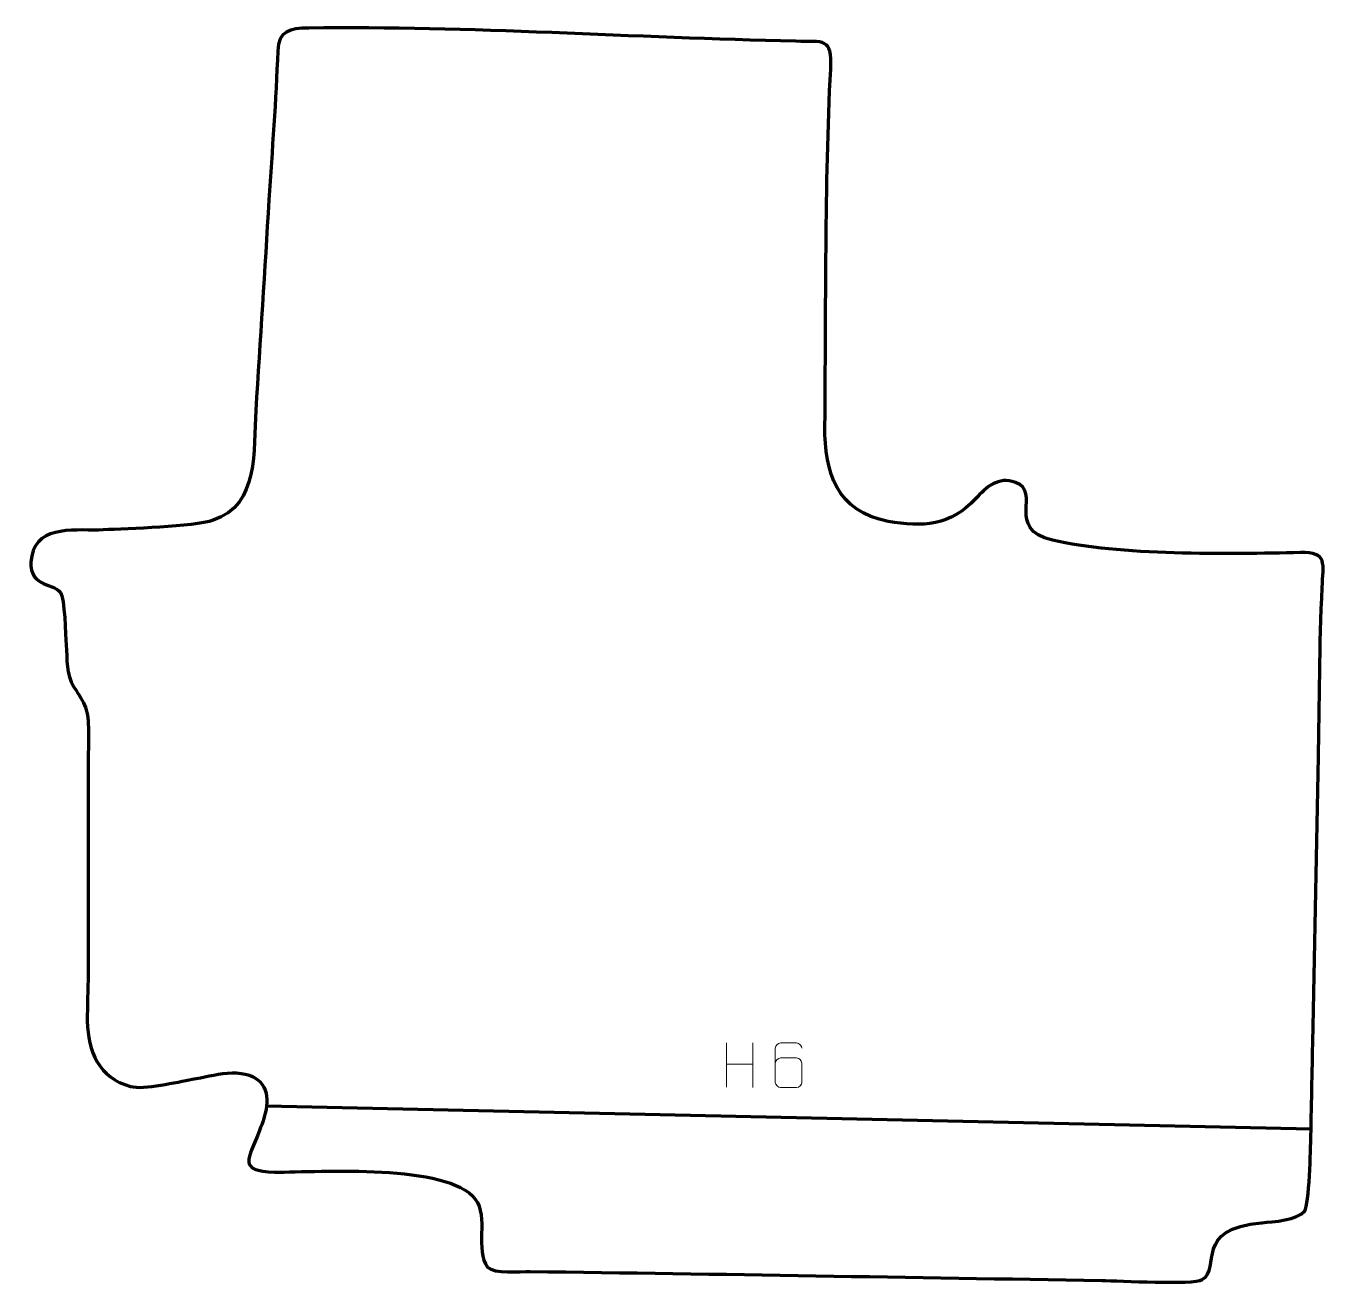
# Model space of a CAD drawing. Header units: millimetres. Extents: x -654 to 74, y 1 to 705.
import ezdxf

# ---------------------------------------------------------------- set-up
doc = ezdxf.new("R2010")
doc.units = ezdxf.units.MM
doc.header["$MEASUREMENT"] = 0
doc.layers.add('layer 2', color=7, linetype='Continuous')
doc.layers.add('layer 3', color=7, linetype='Continuous')

msp = doc.modelspace()

# ---------------------------------------------------------------- linework, layer by layer
at = {"layer": 'layer 2', "color": 142, "lineweight": 158}
msp.add_open_spline([(-519.7898, 101.0769), (-519.7898, 101.0769), (64.5954, 88.2909), (64.5954, 88.2909)], degree=3, dxfattribs=at)
at = {"layer": 'layer 3', "color": 242, "lineweight": 158}
msp.add_open_spline([(-518.4537, 608.0624), (-516.7119, 635.738), (-514.549, 663.8454), (-513.5391, 691.5083), (-513.5391, 691.5083), (-513.1323, 702.6549), (-506.9061, 704.0571), (-496.2329, 704.1925), (-496.2329, 704.1925), (-406.7762, 705.3267), (-313.8292, 698.7057), (-223.767, 696.7808), (-223.767, 696.7808), (-208.0922, 696.4458), (-203.2663, 699.1268), (-204.1852, 681.2759), (-204.1852, 681.2759), (-207.5451, 616.0103), (-206.7239, 547.0175), (-207.4175, 481.4774), (-207.4175, 481.4774), (-207.696, 455.1657), (-200.7591, 433.8093), (-171.9632, 428.1047), (-171.9632, 428.1047), (-152.8141, 424.674), (-137.1137, 425.7795), (-123.2011, 440.7007), (-123.2011, 440.7007), (-117.0696, 447.2767), (-110.5167, 453.5066), (-100.7587, 449.9334), (-100.7587, 449.9334), (-85.6154, 444.3881), (-107.0468, 424.1424), (-80.0389, 417.6444), (-80.0389, 417.6444), (-43.6583, 408.8914), (18.7928, 409.6794), (58.6366, 410.6694), (58.6366, 410.6694), (74.0402, 411.0521), (71.3892, 404.2922), (70.7837, 391.2197), (70.7837, 391.2197), (69.2922, 359.0303), (69.3156, 326.4032), (68.6759, 294.1237), (68.6759, 294.1237), (67.6775, 243.7644), (66.6792, 193.4051), (65.6809, 143.0457), (65.6809, 143.0457), (65.2915, 123.4056), (64.8462, 103.7665), (64.5129, 84.1253), (64.5129, 84.1253), (64.3998, 77.4649), (63.4842, 45.4685), (61.0484, 42.2674), (61.0484, 42.2674), (57.0673, 37.0353), (43.3603, 36.1981), (37.0831, 35.664), (37.0831, 35.664), (-1.4015, 32.3902), (14.5475, 10.381), (3.7206, 3.8134), (3.7206, 3.8134), (-1.1923, 0.8333), (-42.7486, 3.2128), (-52.5614, 3.3778), (-52.5614, 3.3778), (-159.138, 5.0445), (-265.7899, 7.0049), (-372.3608, 8.3771), (-372.3608, 8.3771), (-377.7166, 8.3617), (-392.5454, 6.9823), (-396.2137, 10.848), (-396.2137, 10.848), (-403.217, 19.953), (-395.6001, 39.2901), (-402.9987, 48.8714), (-402.9987, 48.8714), (-418.5342, 68.99), (-489.4484, 64.0605), (-515.3519, 63.9649), (-515.3519, 63.9649), (-536.287, 64.8795), (-530.0205, 70.8158), (-523.7069, 87.3586), (-523.7069, 87.3586), (-520.6263, 95.4302), (-516.4475, 106.8892), (-523.3729, 114.4446), (-523.3729, 114.4446), (-532.9047, 123.5782), (-549.8357, 117.9153), (-561.3694, 115.9521), (-561.3694, 115.9521), (-569.7748, 114.4669), (-588.4512, 109.8964), (-595.9896, 111.9247), (-595.9896, 111.9247), (-613.4688, 116.6277), (-619.7911, 131.6976), (-620.1041, 148.3758), (-620.1041, 148.3758), (-620.1447, 157.1696), (-619.676, 166.0237), (-619.6372, 174.8434), (-619.6372, 174.8434), (-619.6035, 220.0196), (-619.596, 265.1956), (-619.496, 310.3717), (-619.496, 310.3717), (-619.4678, 323.0842), (-621.1865, 325.3773), (-627.7316, 335.6924), (-627.7316, 335.6924), (-632.0036, 342.4252), (-631.3342, 351.0636), (-631.9144, 359.0622), (-631.9144, 359.0622), (-632.2206, 364.2393), (-632.7745, 385.1992), (-635.148, 388.3172), (-635.148, 388.3172), (-639.5548, 394.1061), (-654.3715, 391.2716), (-651.2148, 408.5888), (-651.2148, 408.5888), (-647.8848, 426.8577), (-624.7943, 422.6234), (-611.1612, 423.3595), (-611.1612, 423.3595), (-597.3237, 424.1022), (-560.8782, 424.9209), (-549.6093, 428.7327), (-549.6093, 428.7327), (-523.8615, 437.4419), (-527.1811, 468.0823), (-525.847, 490.2087), (-525.847, 490.2087), (-523.3587, 529.4918), (-520.9254, 568.7783), (-518.4537, 608.0624)], degree=3, knots=[0, 0, 0, 0, 0.02631579, 0.02631579, 0.02631579, 0.02631579, 0.05263158, 0.05263158, 0.05263158, 0.05263158, 0.07894737, 0.07894737, 0.07894737, 0.07894737, 0.10526316, 0.10526316, 0.10526316, 0.10526316, 0.13157895, 0.13157895, 0.13157895, 0.13157895, 0.15789474, 0.15789474, 0.15789474, 0.15789474, 0.18421053, 0.18421053, 0.18421053, 0.18421053, 0.21052632, 0.21052632, 0.21052632, 0.21052632, 0.23684211, 0.23684211, 0.23684211, 0.23684211, 0.26315789, 0.26315789, 0.26315789, 0.26315789, 0.28947368, 0.28947368, 0.28947368, 0.28947368, 0.31578947, 0.31578947, 0.31578947, 0.31578947, 0.34210526, 0.34210526, 0.34210526, 0.34210526, 0.36842105, 0.36842105, 0.36842105, 0.36842105, 0.39473684, 0.39473684, 0.39473684, 0.39473684, 0.42105263, 0.42105263, 0.42105263, 0.42105263, 0.44736842, 0.44736842, 0.44736842, 0.44736842, 0.47368421, 0.47368421, 0.47368421, 0.47368421, 0.5, 0.5, 0.5, 0.5, 0.52631579, 0.52631579, 0.52631579, 0.52631579, 0.55263158, 0.55263158, 0.55263158, 0.55263158, 0.57894737, 0.57894737, 0.57894737, 0.57894737, 0.60526316, 0.60526316, 0.60526316, 0.60526316, 0.63157895, 0.63157895, 0.63157895, 0.63157895, 0.65789474, 0.65789474, 0.65789474, 0.65789474, 0.68421053, 0.68421053, 0.68421053, 0.68421053, 0.71052632, 0.71052632, 0.71052632, 0.71052632, 0.73684211, 0.73684211, 0.73684211, 0.73684211, 0.76315789, 0.76315789, 0.76315789, 0.76315789, 0.78947368, 0.78947368, 0.78947368, 0.78947368, 0.81578947, 0.81578947, 0.81578947, 0.81578947, 0.84210526, 0.84210526, 0.84210526, 0.84210526, 0.86842105, 0.86842105, 0.86842105, 0.86842105, 0.89473684, 0.89473684, 0.89473684, 0.89473684, 0.92105263, 0.92105263, 0.92105263, 0.92105263, 0.94736842, 0.94736842, 0.94736842, 0.94736842, 1, 1, 1, 1], dxfattribs=at)
at = {"layer": 'layer 3', "color": 250, "lineweight": 9}
for points in [[(-262.3866, 136.241), (-262.3866, 136.241), (-262.3866, 111.4635), (-262.3866, 111.4635)], [(-247.7433, 136.241), (-247.7433, 136.241), (-247.7433, 111.2875), (-247.7433, 111.2875)], [(-262.3866, 124.3587), (-262.3866, 124.3587), (-247.7433, 124.3591), (-247.7433, 124.3591)]]:
    msp.add_open_spline(points, degree=3, dxfattribs=at)
msp.add_open_spline([(-220.3134, 133.3049), (-220.3375, 134.6444), (-221.6937, 136.2976), (-223.2656, 136.2633), (-223.2656, 136.2633), (-226.2504, 136.263), (-229.2356, 136.263), (-232.221, 136.2633), (-232.221, 136.2633), (-233.4401, 136.2782), (-235.1683, 134.8406), (-235.1733, 133.3049), (-235.1733, 133.3049), (-235.173, 126.9444), (-235.173, 120.5836), (-235.1733, 114.2229), (-235.1733, 114.2229), (-235.1686, 113.06), (-233.4401, 111.2889), (-232.221, 111.2645), (-232.221, 111.2645), (-229.2356, 111.2648), (-226.2504, 111.2648), (-223.2656, 111.2645), (-223.2656, 111.2645), (-221.9875, 111.3083), (-220.3178, 112.9228), (-220.3134, 114.2229), (-220.3134, 114.2229), (-220.3134, 117.8062), (-220.3134, 121.3893), (-220.3134, 124.972), (-220.3134, 124.972), (-220.3519, 126.4502), (-221.9346, 127.8831), (-223.2656, 127.8811), (-223.2656, 127.8811), (-226.2504, 127.8814), (-229.2356, 127.8814), (-232.221, 127.8811), (-232.221, 127.8811), (-233.5505, 127.8861), (-235.1935, 126.3788), (-235.1518, 124.9503)], degree=3, knots=[0, 0, 0, 0, 0.08333333, 0.08333333, 0.08333333, 0.08333333, 0.16666667, 0.16666667, 0.16666667, 0.16666667, 0.25, 0.25, 0.25, 0.25, 0.33333333, 0.33333333, 0.33333333, 0.33333333, 0.41666667, 0.41666667, 0.41666667, 0.41666667, 0.5, 0.5, 0.5, 0.5, 0.58333333, 0.58333333, 0.58333333, 0.58333333, 0.66666667, 0.66666667, 0.66666667, 0.66666667, 0.75, 0.75, 0.75, 0.75, 0.83333333, 0.83333333, 0.83333333, 0.83333333, 1, 1, 1, 1], dxfattribs=at)

doc.saveas('drawing.dxf')
